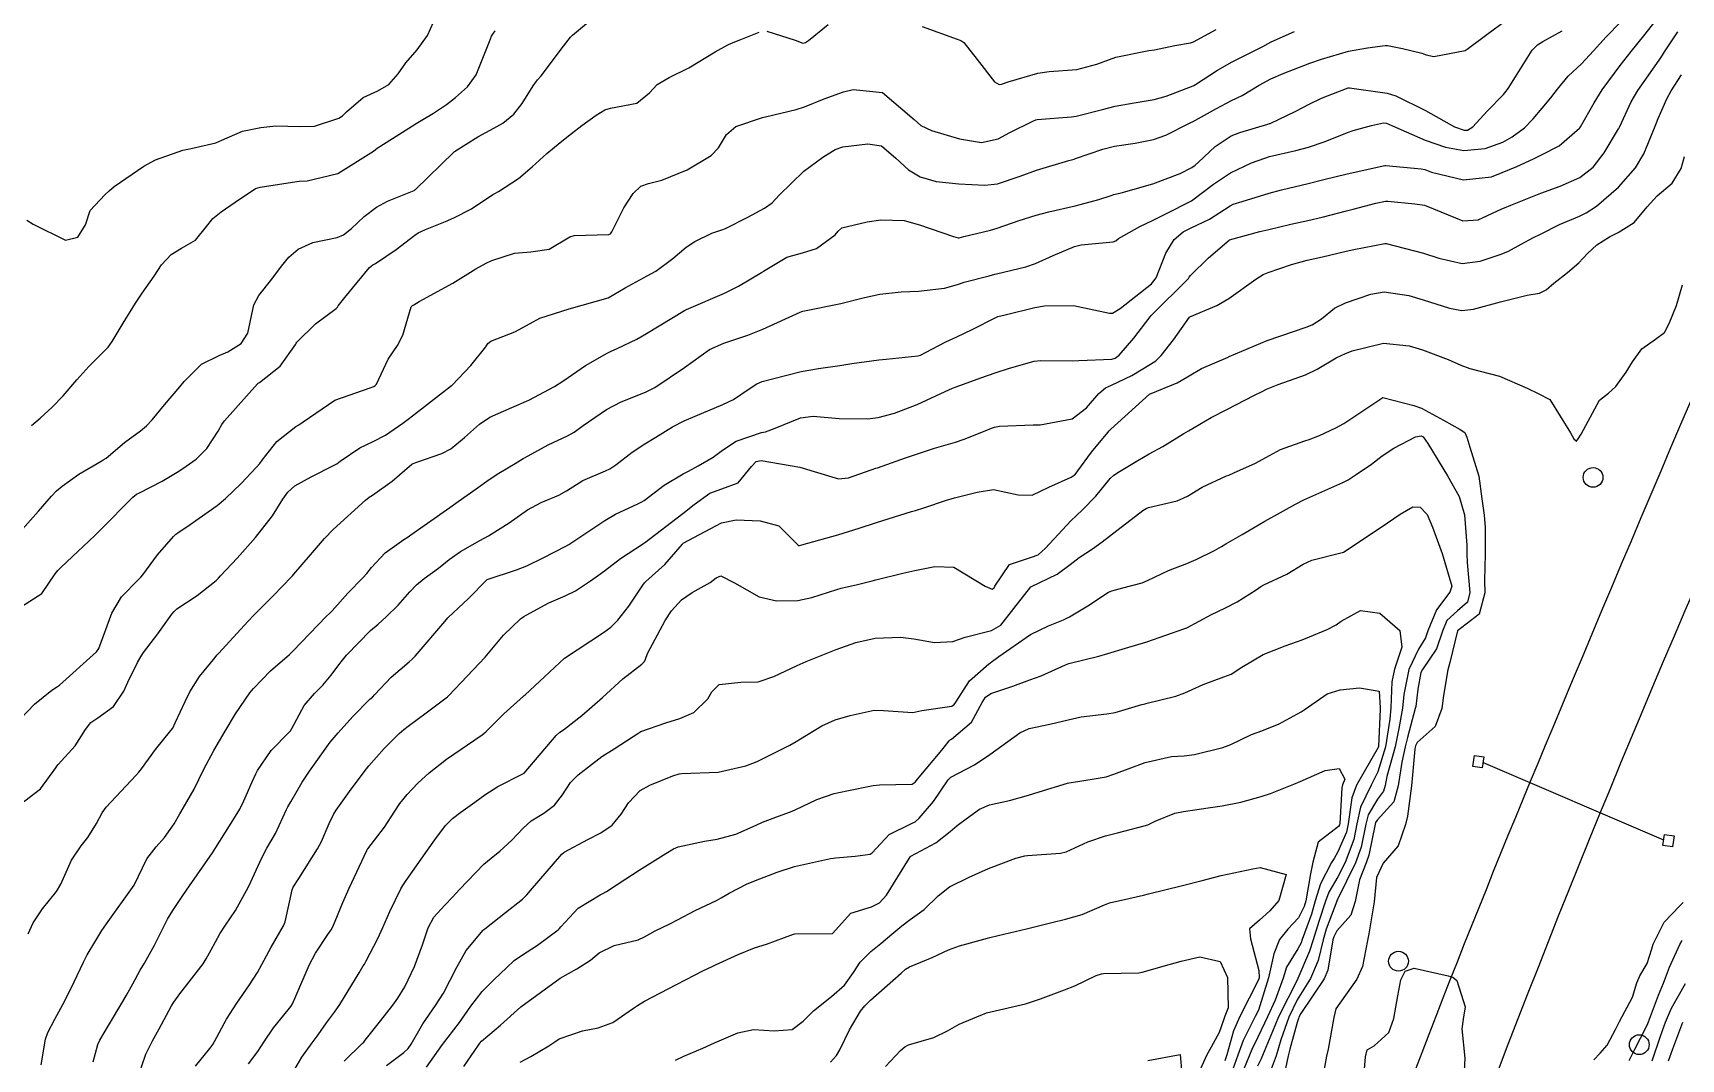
# Model space of a CAD drawing. Header units: metres. Extents: x 318500 to 325275, y 7408834 to 7428799.
# Drawn here: x 319921.4 to 320006.4, y 7411763 to 7411815.9 of the extents above; entities that cross this region are included whole.
import ezdxf

# ---------------------------------------------------------------- set-up
doc = ezdxf.new("R2010")
doc.units = ezdxf.units.M
doc.header["$MEASUREMENT"] = 0
for name, color, linetype in [('Curvas de Nivel 1m', 11, 'Continuous'), ('Curvas de Nivel 5m', 15, 'Continuous'), ('Linha Férrea', 20, 'Continuous'), ('Postes', 20, 'Continuous'), ('Pórticos', 45, 'Continuous')]:
    doc.layers.add(name, color=color, linetype=linetype)

msp = doc.modelspace()

# ---------------------------------------------------------------- linework, layer by layer
at = {"layer": 'Curvas de Nivel 1m', "flags": 128}
for points, elevation in [([(319921.103, 7411806.271), (319921.424, 7411806.057), (319923.088, 7411805.237), (319923.725, 7411805.396), (319924.123, 7411806.025), (319924.375, 7411806.758), (319925.123, 7411807.575), (319925.347, 7411807.786), (319925.596, 7411808.003), (319927.141, 7411809.042), (319927.741, 7411809.378), (319929.149, 7411809.868), (319929.573, 7411809.954), (319930.841, 7411810.248), (319931.157, 7411810.388), (319932.217, 7411810.861), (319933.167, 7411811.041), (319933.934, 7411811.127), (319935.168, 7411811.094), (319935.926, 7411811.111), (319937.175, 7411811.519), (319937.373, 7411811.651), (319937.572, 7411811.844), (319938.433, 7411812.589), (319939.197, 7411812.938), (319939.763, 7411813.252), (319940.247, 7411813.81), (319940.642, 7411814.379), (319941.222, 7411815.044), (319941.746, 7411815.792), (319942.214, 7411816.817)], 728), ([(319924.523, 7411762.879), (319924.765, 7411763.778), (319924.862, 7411764.005), (319925.31, 7411764.761), (319926.043, 7411765.988), (319926.237, 7411766.313), (319926.574, 7411766.909), (319926.95, 7411767.611), (319927.165, 7411767.974), (319927.683, 7411768.89), (319928.219, 7411769.964), (319928.358, 7411770.227), (319928.631, 7411770.688), (319929.137, 7411771.458), (319929.488, 7411771.947), (319930.667, 7411773.654), (319930.846, 7411773.927), (319931.555, 7411775.049), (319932.073, 7411775.909), (319932.282, 7411776.331), (319932.721, 7411777.306), (319932.905, 7411777.721), (319932.998, 7411777.897), (319933.693, 7411778.937), (319934.626, 7411779.881), (319934.685, 7411779.947), (319934.753, 7411780.061), (319935.399, 7411781.242), (319935.921, 7411781.863), (319936.353, 7411782.29), (319936.794, 7411782.808), (319937.241, 7411783.406), (319937.585, 7411783.838), (319938.823, 7411785.108), (319939.204, 7411785.439), (319939.631, 7411785.812), (319940.233, 7411786.412), (319940.85, 7411787.103), (319941.187, 7411787.463), (319941.576, 7411787.789), (319942.313, 7411788.333), (319942.875, 7411788.775), (319943.453, 7411789.19), (319944.444, 7411789.747), (319944.892, 7411789.989), (319945.961, 7411790.667), (319946.906, 7411791.332), (319947.616, 7411791.709), (319948.524, 7411792.088), (319948.919, 7411792.317), (319949.764, 7411792.841), (319950.935, 7411793.347), (319951.148, 7411793.447), (319951.452, 7411793.655), (319952.294, 7411794.302), (319952.956, 7411794.733), (319953.514, 7411795.079), (319954.386, 7411795.619), (319954.973, 7411795.919), (319955.543, 7411796.169), (319956.982, 7411796.759), (319957.532, 7411797.027), (319958.336, 7411797.567), (319958.722, 7411797.835), (319958.996, 7411797.943), (319959.535, 7411798.089), (319961.004, 7411798.464), (319961.909, 7411798.614), (319963.009, 7411798.782), (319963.625, 7411798.88), (319965.014, 7411799.058), (319965.391, 7411799.098), (319967.017, 7411799.271), (319967.154, 7411799.312), (319967.415, 7411799.444), (319968.459, 7411799.998), (319969.033, 7411800.26), (319969.828, 7411800.622), (319971.048, 7411801.246), (319971.154, 7411801.293), (319971.528, 7411801.393), (319973.054, 7411801.76), (319973.549, 7411801.856), (319975.055, 7411801.866), (319976.904, 7411801.469), (319977.051, 7411801.465), (319977.456, 7411801.716), (319979.067, 7411802.984), (319979.304, 7411803.286), (319979.805, 7411804.564), (319980.236, 7411805.273), (319980.707, 7411805.664), (319981.109, 7411805.871), (319982.048, 7411806.319), (319983.127, 7411807.008), (319983.28, 7411807.085), (319983.739, 7411807.231), (319985.135, 7411807.664), (319985.771, 7411807.835), (319987.14, 7411808.16), (319987.949, 7411808.365), (319989.145, 7411808.662), (319991.099, 7411809.081), (319991.15, 7411809.085), (319992.962, 7411808.917), (319993.148, 7411808.874), (319993.505, 7411808.738), (319995.143, 7411808.346), (319996.593, 7411808.507), (319997.147, 7411808.716), (319997.902, 7411809.039), (319998.748, 7411809.434), (319999.159, 7411809.626), (320000.072, 7411810.105), (320001.122, 7411811.001), (320001.149, 7411811.032), (320001.181, 7411811.079), (320001.876, 7411812.314), (320002.289, 7411812.984), (320003.223, 7411814.243), (320003.786, 7411814.962), (320004.434, 7411815.761), (320005.258, 7411816.813)], 736), ([(319920.701, 7411776.115), (319921.812, 7411776.946), (319922.594, 7411778.041), (319922.642, 7411778.12), (319922.723, 7411778.207), (319923.598, 7411779.166), (319924.124, 7411780.019), (319924.402, 7411780.369), (319924.759, 7411780.609), (319925.57, 7411781.196), (319926.096, 7411781.99), (319926.316, 7411782.458), (319926.802, 7411783.458), (319926.989, 7411783.796), (319927.124, 7411783.977), (319927.854, 7411784.935), (319928.582, 7411785.962), (319928.693, 7411786.101), (319928.834, 7411786.226), (319929.876, 7411786.913), (319930.856, 7411787.69), (319930.978, 7411787.809), (319931.083, 7411787.927), (319931.937, 7411788.851), (319932.89, 7411789.9), (319933.767, 7411791.026), (319934.294, 7411791.886), (319934.551, 7411792.248), (319934.92, 7411792.565), (319935.755, 7411793.04), (319936.937, 7411793.634), (319937.073, 7411793.713), (319937.25, 7411793.845), (319938.257, 7411794.524), (319938.955, 7411794.852), (319939.587, 7411795.187), (319940.488, 7411795.805), (319940.761, 7411796.013), (319940.974, 7411796.176), (319942.84, 7411797.624), (319942.99, 7411797.735), (319943.029, 7411797.769), (319943.994, 7411798.766), (319944.751, 7411799.744), (319944.865, 7411799.9), (319945.024, 7411800.037), (319946.248, 7411800.512), (319947.038, 7411800.944), (319947.541, 7411801.214), (319949.05, 7411801.69), (319951.056, 7411802.26), (319951.938, 7411802.774), (319953.068, 7411803.397), (319953.516, 7411803.633), (319954.405, 7411804.295), (319955.089, 7411804.88), (319955.523, 7411805.174), (319956.407, 7411805.59), (319956.918, 7411805.768), (319957.104, 7411805.834), (319958.267, 7411806.414), (319959.12, 7411806.892), (319959.514, 7411807.164), (319959.874, 7411807.549), (319961.143, 7411808.79), (319962.125, 7411809.515), (319962.755, 7411809.907), (319963.158, 7411810.046), (319964.453, 7411810.194), (319965.159, 7411810.091), (319965.895, 7411809.469), (319966.539, 7411808.854), (319967.141, 7411808.505), (319967.966, 7411808.265), (319969.137, 7411808.134), (319970.476, 7411808.067), (319971.137, 7411808.141), (319972.298, 7411808.539), (319973.145, 7411808.851), (319974.814, 7411809.345), (319975.075, 7411809.417), (319975.151, 7411809.438), (319976.551, 7411809.934), (319977.161, 7411810.08), (319978.233, 7411810.235), (319979.167, 7411810.418), (319979.806, 7411810.644), (319981.024, 7411811.262), (319981.129, 7411811.312), (319981.181, 7411811.336), (319982.411, 7411812.029), (319983.198, 7411812.428), (319983.739, 7411812.695), (319984.614, 7411813.219), (319985.213, 7411813.554), (319985.845, 7411813.829), (319987.222, 7411814.36), (319987.829, 7411814.568), (319989.228, 7411814.973), (319990.206, 7411815.145), (319991.102, 7411815.262), (319991.232, 7411815.267), (319992.002, 7411815.118), (319992.993, 7411814.869), (319993.227, 7411814.789), (319993.625, 7411814.697), (319995.229, 7411815.005), (319995.344, 7411815.078), (319996.423, 7411815.882), (319997.252, 7411816.509)], 733), ([(319920.757, 7411780.536), (319921.499, 7411781.322), (319922.388, 7411782.044), (319922.63, 7411782.193), (319922.783, 7411782.298), (319924.69, 7411784.012), (319924.812, 7411784.185), (319925.485, 7411786), (319925.984, 7411786.852), (319926.856, 7411787.738), (319926.98, 7411787.857), (319927.074, 7411787.978), (319927.836, 7411789.01), (319928.661, 7411789.962), (319928.777, 7411790.075), (319928.892, 7411790.157), (319929.524, 7411790.578), (319930.906, 7411791.555), (319931.349, 7411791.923), (319932.144, 7411792.689), (319932.935, 7411793.536), (319933.105, 7411793.731), (319933.233, 7411793.897), (319933.984, 7411794.861), (319934.966, 7411795.627), (319935.125, 7411795.721), (319935.337, 7411795.874), (319936.981, 7411796.99), (319938.791, 7411797.626), (319938.989, 7411797.7), (319939.063, 7411797.746), (319939.127, 7411797.819), (319939.729, 7411799.093), (319940.205, 7411799.808), (319940.49, 7411800.344), (319940.917, 7411801.801), (319940.984, 7411801.867), (319941.051, 7411801.906), (319941.33, 7411802.073), (319943.063, 7411803.026), (319944.249, 7411803.752), (319944.777, 7411804.041), (319945.077, 7411804.184), (319946.241, 7411804.57), (319947.084, 7411804.632), (319948.015, 7411804.777), (319949.096, 7411805.399), (319949.306, 7411805.478), (319951.098, 7411805.524), (319951.192, 7411805.566), (319951.259, 7411805.658), (319951.869, 7411806.902), (319952.358, 7411807.648), (319952.752, 7411808.026), (319953.135, 7411808.159), (319953.838, 7411808.33), (319955.142, 7411808.853), (319956.369, 7411809.592), (319956.747, 7411809.995), (319957.167, 7411810.683), (319957.65, 7411811.099), (319959.014, 7411811.562), (319959.153, 7411811.588), (319959.18, 7411811.593), (319960.755, 7411811.968), (319961.189, 7411812.111), (319962.188, 7411812.522), (319963.201, 7411812.874), (319963.689, 7411813.009), (319965.201, 7411812.849), (319966.843, 7411811.455), (319967.176, 7411811.153), (319967.725, 7411810.888), (319969.166, 7411810.465), (319970.297, 7411810.275), (319971.166, 7411810.455), (319971.77, 7411810.792), (319972.943, 7411811.374), (319973.11, 7411811.442), (319973.181, 7411811.459), (319974.938, 7411811.589), (319975.184, 7411811.623), (319976.546, 7411811.97), (319977.192, 7411812.139), (319978.179, 7411812.322), (319979.198, 7411812.481), (319979.821, 7411812.661), (319981.209, 7411813.188), (319981.255, 7411813.213), (319981.335, 7411813.259), (319982.466, 7411813.999), (319983.222, 7411814.421), (319984.813, 7411815.216), (319985.078, 7411815.366), (319985.234, 7411815.452), (319986.44, 7411815.995)], 732), ([(319920.834, 7411786.344), (319921.872, 7411787.022), (319922.571, 7411788.043), (319922.695, 7411788.208), (319922.865, 7411788.375), (319923.726, 7411789.179), (319924.604, 7411790.014), (319924.893, 7411790.301), (319926.561, 7411791.985), (319926.759, 7411792.136), (319926.914, 7411792.218), (319928.079, 7411792.812), (319928.931, 7411793.331), (319929.307, 7411793.582), (319929.831, 7411793.947), (319930.388, 7411794.499), (319930.962, 7411795.382), (319931.154, 7411795.741), (319931.287, 7411795.925), (319932.989, 7411797.821), (319933.03, 7411797.86), (319933.086, 7411797.899), (319934.155, 7411798.736), (319934.967, 7411799.881), (319934.981, 7411799.92), (319935.022, 7411799.982), (319935.983, 7411800.919), (319937.048, 7411801.721), (319937.11, 7411801.788), (319937.152, 7411801.848), (319937.498, 7411802.287), (319938.769, 7411803.825), (319938.937, 7411803.957), (319939.073, 7411804.036), (319940.14, 7411804.753), (319941.095, 7411805.497), (319941.274, 7411805.621), (319941.646, 7411805.792), (319942.677, 7411806.205), (319943.109, 7411806.388), (319944.018, 7411806.855), (319945.128, 7411807.587), (319945.222, 7411807.646), (319945.407, 7411807.737), (319946.445, 7411808.419), (319947.143, 7411809.021), (319947.895, 7411809.709), (319948.587, 7411810.27), (319949.166, 7411810.741), (319949.707, 7411811.147), (319950.454, 7411811.671), (319950.9, 7411811.948), (319951.186, 7411812.031), (319952.538, 7411812.298), (319953.198, 7411812.833), (319953.584, 7411813.255), (319954.215, 7411813.625), (319955.215, 7411814.119), (319956.581, 7411814.947), (319957.227, 7411815.3), (319957.423, 7411815.383), (319957.908, 7411815.573), (319958.838, 7411815.962)], 731), ([(319921.18, 7411769.485), (319921.426, 7411770.052), (319921.91, 7411770.765), (319922.636, 7411771.656), (319922.862, 7411772.037), (319923.407, 7411773.281), (319923.909, 7411774.021), (319924.248, 7411774.445), (319924.687, 7411775.171), (319924.988, 7411775.713), (319925.195, 7411776.003), (319926.717, 7411777.633), (319926.883, 7411777.814), (319927.006, 7411777.977), (319927.735, 7411778.975), (319928.532, 7411779.962), (319928.625, 7411780.088), (319928.756, 7411780.352), (319929.264, 7411781.461), (319929.506, 7411781.949), (319929.995, 7411782.739), (319930.807, 7411783.724), (319930.902, 7411783.836), (319930.981, 7411783.927), (319932.51, 7411785.588), (319932.795, 7411785.901), (319932.812, 7411785.918), (319932.831, 7411785.938), (319933.81, 7411786.925), (319934.749, 7411787.881), (319934.802, 7411787.939), (319934.862, 7411788.017), (319935.725, 7411789.02), (319936.444, 7411789.857), (319936.895, 7411790.322), (319938.551, 7411791.825), (319938.755, 7411791.98), (319938.914, 7411792.083), (319939.93, 7411792.805), (319940.938, 7411793.681), (319941.009, 7411793.729), (319941.202, 7411793.796), (319942.492, 7411794.232), (319942.951, 7411794.485), (319943.659, 7411795.06), (319944.439, 7411795.748), (319944.974, 7411796.107), (319946.1, 7411796.608), (319946.983, 7411796.995), (319948.298, 7411797.7), (319948.721, 7411797.967), (319948.997, 7411798.161), (319949.901, 7411798.782), (319951.016, 7411799.418), (319951.179, 7411799.497), (319951.535, 7411799.655), (319952.54, 7411800.132), (319953.032, 7411800.417), (319954.996, 7411801.611), (319955.05, 7411801.637), (319955.1, 7411801.659), (319957.059, 7411802.495), (319957.774, 7411802.862), (319958.97, 7411803.561), (319959.03, 7411803.601), (319959.071, 7411803.63), (319960.264, 7411804.361), (319961.086, 7411804.588), (319961.809, 7411804.799), (319962.755, 7411805.505), (319962.91, 7411805.696), (319963.106, 7411805.878), (319964.417, 7411806.18), (319965.112, 7411806.282), (319966.32, 7411806.253), (319967.109, 7411806.026), (319968.855, 7411805.424), (319969.099, 7411805.361), (319969.156, 7411805.363), (319969.395, 7411805.417), (319970.762, 7411805.747), (319971.107, 7411805.846), (319972.249, 7411806.247), (319973.117, 7411806.524), (319973.781, 7411806.699), (319975.125, 7411807.011), (319975.395, 7411807.068), (319976.35, 7411807.328), (319976.932, 7411807.522), (319977.133, 7411807.587), (319977.502, 7411807.683), (319979.139, 7411808.141), (319980.539, 7411808.664), (319981.147, 7411808.982), (319981.312, 7411809.095), (319981.491, 7411809.257), (319982.345, 7411810.066), (319983.171, 7411810.608), (319983.62, 7411810.787), (319985.058, 7411811.212), (319985.149, 7411811.241), (319985.181, 7411811.256), (319986.503, 7411811.878), (319987.196, 7411812.248), (319987.82, 7411812.554), (319989.209, 7411813.091), (319989.274, 7411813.094), (319991.205, 7411812.809), (319991.659, 7411812.668), (319993.192, 7411811.914), (319994.677, 7411811.085), (319995.177, 7411810.901), (319995.348, 7411810.907), (319995.625, 7411811.073), (319996.37, 7411811.884), (319997.206, 7411812.751), (319997.348, 7411812.908), (319997.451, 7411813.046), (319997.831, 7411813.655), (319998.688, 7411815.028), (319998.957, 7411815.301), (319999.237, 7411815.472), (320000.236, 7411816.019)], 734), ([(319921.343, 7411795.678), (319921.795, 7411796.052), (319922.401, 7411796.62), (319922.982, 7411797.216), (319923.672, 7411798.03), (319924.291, 7411798.73), (319925.011, 7411799.421), (319925.302, 7411799.719), (319925.5, 7411800.003), (319926.069, 7411800.96), (319926.708, 7411801.985), (319927.055, 7411802.507), (319927.658, 7411803.38), (319928.048, 7411803.97), (319928.549, 7411804.494), (319929.083, 7411804.818), (319929.803, 7411805.236), (319930.356, 7411805.941), (319930.691, 7411806.351), (319931.111, 7411806.689), (319931.838, 7411807.2), (319932.894, 7411807.904), (319933.131, 7411807.975), (319934.797, 7411808.219), (319935.134, 7411808.269), (319935.553, 7411808.292), (319937.138, 7411808.665), (319938.97, 7411809.823), (319939.068, 7411809.904), (319939.152, 7411809.969), (319940.282, 7411810.69), (319941.172, 7411811.255), (319941.511, 7411811.459), (319942.061, 7411811.787), (319942.73, 7411812.234), (319943.192, 7411812.588), (319943.815, 7411813.147), (319944.264, 7411813.754), (319944.955, 7411815.472), (319945.055, 7411815.743), (319945.113, 7411815.86), (319945.234, 7411816.031)], 729), ([(319926.792, 7411761.977), (319927.228, 7411763.275), (319927.573, 7411763.97), (319927.93, 7411764.582), (319928.558, 7411765.77), (319928.672, 7411765.958), (319928.992, 7411766.379), (319930.194, 7411767.936), (319930.347, 7411768.181), (319930.601, 7411768.653), (319931.055, 7411769.481), (319931.342, 7411769.919), (319931.856, 7411770.687), (319932.536, 7411771.902), (319932.653, 7411772.151), (319933.191, 7411773.369), (319933.474, 7411773.892), (319933.912, 7411774.658), (319934.489, 7411775.882), (319934.559, 7411776.025), (319934.706, 7411776.279), (319935.302, 7411777.291), (319935.666, 7411777.866), (319936.745, 7411779.356), (319937.149, 7411779.844), (319937.913, 7411780.683), (319938.776, 7411781.566), (319938.911, 7411781.685), (319939.041, 7411781.817), (319939.885, 7411782.717), (319940.805, 7411783.493), (319940.97, 7411783.635), (319941.12, 7411783.795), (319942.64, 7411785.585), (319942.797, 7411785.771), (319942.814, 7411785.786), (319942.831, 7411785.804), (319943.853, 7411786.746), (319944.835, 7411787.74), (319946.348, 7411788.245), (319946.871, 7411788.456), (319947.722, 7411788.863), (319948.887, 7411789.465), (319949.029, 7411789.546), (319949.243, 7411789.685), (319950.901, 7411790.786), (319951.448, 7411791.111), (319952.591, 7411791.643), (319952.806, 7411791.746), (319952.913, 7411791.82), (319953.943, 7411792.606), (319954.934, 7411793.191), (319955.209, 7411793.333), (319955.707, 7411793.598), (319956.482, 7411794.052), (319956.952, 7411794.404), (319957.659, 7411794.873), (319958.966, 7411795.313), (319959.167, 7411795.357), (319959.672, 7411795.549), (319960.976, 7411796.083), (319961.622, 7411796.166), (319962.975, 7411796.049), (319964.431, 7411796.03), (319964.976, 7411796.091), (319965.827, 7411796.316), (319966.983, 7411796.767), (319968.432, 7411797.428), (319968.809, 7411797.606), (319968.994, 7411797.682), (319970.268, 7411798.14), (319971.005, 7411798.397), (319971.753, 7411798.644), (319973.014, 7411798.999), (319973.352, 7411799.028), (319975.015, 7411799.007), (319975.316, 7411799.036), (319977.017, 7411799.094), (319977.191, 7411799.144), (319977.401, 7411799.314), (319978.149, 7411800.188), (319979.001, 7411801.291), (319979.051, 7411801.344), (319980.967, 7411803.262), (319981.011, 7411803.32), (319981.072, 7411803.411), (319982.01, 7411804.327), (319983.071, 7411805.24), (319983.089, 7411805.252), (319984.651, 7411805.673), (319985.109, 7411805.789), (319986.252, 7411806.053), (319987.116, 7411806.243), (319987.869, 7411806.422), (319989.124, 7411806.744), (319989.452, 7411806.829), (319990.637, 7411807.137), (319991.131, 7411807.244), (319991.251, 7411807.248), (319992.634, 7411807.107), (319993.129, 7411807.042), (319993.221, 7411807.007), (319995.117, 7411806.238), (319995.908, 7411806.278), (319997.127, 7411806.843), (319997.268, 7411806.907), (319997.587, 7411807.043), (319999.136, 7411807.661), (320000.127, 7411808.023), (320001.145, 7411808.459), (320001.832, 7411808.99), (320002.404, 7411809.739), (320003.137, 7411810.971), (320003.154, 7411810.997), (320003.181, 7411811.057), (320003.795, 7411812.367), (320004.128, 7411812.956), (320005.226, 7411814.512), (320005.403, 7411814.763), (320005.513, 7411814.937), (320006.199, 7411815.978)], 737), ([(319959.237, 7411816.011), (319960.701, 7411815.538), (319961.094, 7411815.397), (319961.229, 7411815.424), (319961.397, 7411815.527), (319962.408, 7411816.347)], 731), ([(319967.242, 7411816.241), (319969.054, 7411815.601), (319969.232, 7411815.528), (319969.39, 7411815.418), (319970.087, 7411814.546), (319970.978, 7411813.402), (319971.208, 7411813.264), (319971.335, 7411813.271), (319971.68, 7411813.393), (319973.215, 7411813.835), (319973.788, 7411813.934), (319975.217, 7411814.028), (319976.243, 7411814.307), (319977.224, 7411814.672), (319978.936, 7411815.004), (319979.228, 7411815.053), (319980.276, 7411815.274), (319981.08, 7411815.414), (319981.233, 7411815.461), (319982.405, 7411816.086)], 731), ([(319929.8, 7411762.662), (319930.534, 7411763.559), (319930.69, 7411763.775), (319930.78, 7411763.926), (319931.397, 7411765.077), (319931.92, 7411765.91), (319932.58, 7411766.855), (319932.991, 7411767.491), (319933.215, 7411767.894), (319933.694, 7411768.799), (319934.327, 7411769.883), (319934.415, 7411770.09), (319934.639, 7411771.115), (319934.783, 7411771.743), (319934.836, 7411771.877), (319935.118, 7411772.336), (319936.088, 7411773.859), (319936.292, 7411774.24), (319936.69, 7411775.165), (319936.912, 7411775.632), (319937.04, 7411775.845), (319937.738, 7411776.811), (319938.484, 7411777.824), (319938.733, 7411778.134), (319939.526, 7411779.029), (319940.297, 7411779.805), (319940.54, 7411780.015), (319940.756, 7411780.189), (319941.683, 7411780.869), (319942.779, 7411781.702), (319942.815, 7411781.733), (319942.856, 7411781.769), (319943.795, 7411782.755), (319944.726, 7411783.741), (319944.811, 7411783.842), (319945.672, 7411784.881), (319946.539, 7411785.723), (319946.71, 7411785.843), (319946.833, 7411785.913), (319948.004, 7411786.541), (319948.848, 7411786.906), (319949.383, 7411787.151), (319950.154, 7411787.671), (319950.568, 7411787.961), (319950.868, 7411788.183), (319951.696, 7411788.833), (319952.889, 7411789.603), (319952.911, 7411789.618), (319952.932, 7411789.639), (319954.905, 7411791.146), (319955.49, 7411791.601), (319956.31, 7411792.198), (319956.923, 7411792.425), (319957.771, 7411792.728), (319958.458, 7411793.565), (319958.687, 7411793.819), (319958.945, 7411793.875), (319960.94, 7411793.53), (319962.931, 7411792.925), (319963.447, 7411792.98), (319964.861, 7411793.481), (319964.92, 7411793.5), (319964.94, 7411793.505), (319966.395, 7411794.012), (319966.951, 7411794.21), (319967.886, 7411794.506), (319968.961, 7411794.824), (319969.405, 7411794.974), (319970.489, 7411795.405), (319970.826, 7411795.547), (319970.972, 7411795.6), (319971.229, 7411795.653), (319972.974, 7411795.724), (319973.327, 7411795.718), (319974.977, 7411796.02), (319975.721, 7411796.594), (319976.35, 7411797.326), (319976.694, 7411797.624), (319976.997, 7411797.755), (319978.053, 7411798.255), (319979.013, 7411798.848), (319979.282, 7411799.02), (319979.567, 7411799.282), (319980.208, 7411800.097), (319981.017, 7411801.261), (319981.05, 7411801.288), (319982.442, 7411801.86), (319983.06, 7411802.226), (319984.439, 7411803.219), (319984.829, 7411803.459), (319985.075, 7411803.574), (319986.288, 7411803.986), (319987.085, 7411804.2), (319987.883, 7411804.377), (319989.093, 7411804.666), (319989.493, 7411804.755), (319991.099, 7411805.071), (319991.162, 7411805.066), (319993.092, 7411804.564), (319993.871, 7411804.309), (319995.084, 7411804.03), (319996.001, 7411804.152), (319997.092, 7411804.516), (319997.464, 7411804.675), (319998.127, 7411805.035), (319998.763, 7411805.367), (319999.108, 7411805.539), (320000.092, 7411806.034), (320001.122, 7411806.478), (320001.471, 7411806.649), (320002.002, 7411806.987), (320003.14, 7411807.965), (320004.012, 7411808.957), (320004.435, 7411809.677), (320004.954, 7411810.943), (320005.021, 7411811.104), (320005.188, 7411811.502), (320005.627, 7411812.513), (320005.858, 7411812.934), (320006.385, 7411813.762)], 738), ([(319932.523, 7411762.769), (319933.009, 7411763.419), (319933.316, 7411763.892), (319933.809, 7411764.63), (319934.565, 7411765.557), (319934.709, 7411765.736), (319934.794, 7411765.877), (319934.969, 7411766.269), (319935.661, 7411767.864), (319935.984, 7411768.475), (319936.614, 7411769.443), (319936.781, 7411769.684), (319936.869, 7411769.846), (319937.384, 7411771.093), (319937.714, 7411771.834), (319938.626, 7411773.777), (319938.643, 7411773.82), (319938.655, 7411773.836), (319938.671, 7411773.862), (319939.531, 7411774.968), (319940.069, 7411775.806), (319940.319, 7411776.191), (319940.713, 7411776.663), (319941.263, 7411777.251), (319941.836, 7411777.783), (319942.737, 7411778.486), (319944.566, 7411779.743), (319944.673, 7411779.82), (319944.752, 7411779.892), (319945.687, 7411780.81), (319946.698, 7411781.721), (319946.739, 7411781.762), (319946.781, 7411781.804), (319947.778, 7411782.723), (319948.81, 7411783.69), (319950.824, 7411785.016), (319951.196, 7411785.286), (319951.558, 7411785.653), (319952.122, 7411786.366), (319952.857, 7411787.443), (319952.934, 7411787.564), (319953.003, 7411787.638), (319953.98, 7411788.517), (319954.889, 7411789.573), (319954.906, 7411789.593), (319954.929, 7411789.609), (319956.901, 7411790.66), (319957.663, 7411790.812), (319958.902, 7411790.769), (319959.865, 7411790.511), (319960.841, 7411789.531), (319960.889, 7411789.49), (319960.93, 7411789.489), (319961.047, 7411789.528), (319962.896, 7411790.051), (319964.006, 7411790.382), (319964.902, 7411790.689), (319966.701, 7411791.246), (319966.909, 7411791.305), (319967.34, 7411791.444), (319968.508, 7411791.834), (319968.918, 7411791.951), (319970.08, 7411792.251), (319970.925, 7411792.383), (319972.19, 7411792.112), (319972.921, 7411792.098), (319973.776, 7411792.508), (319974.935, 7411793.012), (319975.128, 7411793.147), (319975.276, 7411793.337), (319975.973, 7411794.312), (319976.819, 7411795.322), (319976.889, 7411795.402), (319976.972, 7411795.484), (319978.966, 7411797.29), (319980.393, 7411797.875), (319981.005, 7411798.245), (319981.651, 7411798.613), (319983.02, 7411799.212), (319983.038, 7411799.222), (319983.076, 7411799.239), (319985.033, 7411800.068), (319986.386, 7411800.535), (319987.044, 7411800.753), (319987.345, 7411800.877), (319987.821, 7411801.172), (319988.498, 7411801.723), (319989.058, 7411802), (319990.373, 7411802.45), (319991.064, 7411802.564), (319992.326, 7411802.374), (319993.061, 7411802.155), (319994.421, 7411801.722), (319995.055, 7411801.614), (319995.668, 7411801.682), (319997.06, 7411802.061), (319998.432, 7411802.398), (319999.065, 7411802.506), (319999.407, 7411802.677), (319999.799, 7411803.013), (320000.514, 7411803.57), (320001.086, 7411804.063), (320001.545, 7411804.541), (320002.022, 7411804.986), (320002.672, 7411805.411), (320003.11, 7411805.622), (320003.938, 7411806.138), (320004.609, 7411806.948), (320005.136, 7411807.525), (320005.898, 7411808.177), (320006.358, 7411808.928), (320006.532, 7411809.553)], 739), ([(319937.456, 7411762.907), (319938.387, 7411763.822), (319938.465, 7411763.897), (319938.543, 7411764.003), (319939.351, 7411765.019), (319939.958, 7411765.806), (319940.216, 7411766.162), (319940.579, 7411766.741), (319941.087, 7411767.793), (319941.487, 7411768.907), (319941.78, 7411769.783), (319942.073, 7411770.333), (319942.638, 7411770.953), (319943.048, 7411771.36), (319943.401, 7411771.759), (319944.663, 7411773.064), (319945.032, 7411773.371), (319945.486, 7411773.732), (319946.096, 7411774.309), (319946.688, 7411774.927), (319947.101, 7411775.306), (319947.747, 7411775.704), (319948.296, 7411776.107), (319948.714, 7411776.651), (319949.129, 7411777.279), (319949.51, 7411777.678), (319950.74, 7411778.611), (319951.375, 7411779.022), (319952.349, 7411779.644), (319952.588, 7411779.807), (319952.754, 7411779.902), (319954.034, 7411780.348), (319954.764, 7411780.571), (319955.482, 7411780.886), (319956.209, 7411781.589), (319956.414, 7411781.958), (319956.791, 7411782.325), (319957.907, 7411782.455), (319958.794, 7411782.464), (319959.611, 7411782.735), (319960.807, 7411783.314), (319960.957, 7411783.379), (319961.277, 7411783.523), (319962.816, 7411784.134), (319963.82, 7411784.49), (319964.822, 7411784.723), (319966.133, 7411784.77), (319966.822, 7411784.693), (319967.884, 7411784.497), (319968.821, 7411784.548), (319969.469, 7411784.768), (319970.827, 7411785.109), (319971.295, 7411785.393), (319971.975, 7411786.251), (319972.842, 7411787.37), (319974.204, 7411788.016), (319974.878, 7411788.521), (319975.336, 7411788.883), (319976.029, 7411789.329), (319976.528, 7411789.689), (319976.897, 7411789.979), (319978.627, 7411791.294), (319978.793, 7411791.41), (319978.913, 7411791.462), (319980.389, 7411791.797), (319980.922, 7411792.041), (319981.68, 7411792.502), (319982.938, 7411793.083), (319983.051, 7411793.126), (319983.31, 7411793.234), (319984.422, 7411793.744), (319984.952, 7411794.038), (319985.715, 7411794.442), (319986.966, 7411794.886), (319987.188, 7411794.956), (319987.725, 7411795.172), (319988.574, 7411795.564), (319988.976, 7411795.79), (319990.99, 7411797.13), (319992.595, 7411796.715), (319992.985, 7411796.573), (319994.117, 7411795.95), (319994.974, 7411795.471), (319995.208, 7411795.312), (319995.313, 7411795.075), (319995.469, 7411794.565), (319995.93, 7411793.065), (319996.092, 7411791.893), (319996.206, 7411791.061), (319996.272, 7411790.428), (319996.255, 7411789.06), (319996.234, 7411787.695), (319996.238, 7411787.059), (319995.949, 7411785.958), (319994.83, 7411785.093), (319994.439, 7411783.459), (319994.342, 7411783.085), (319994.109, 7411781.768), (319994.026, 7411781.088), (319993.693, 7411780.164), (319992.754, 7411779.335), (319992.68, 7411779.172), (319992.66, 7411779.101), (319992.641, 7411778.994), (319992.464, 7411777.104), (319992.261, 7411775.552), (319992.165, 7411775.108), (319991.779, 7411774.018), (319991.015, 7411773.125), (319990.662, 7411772.374), (319990.538, 7411771.132), (319990.276, 7411769.485), (319990.198, 7411769.136), (319989.948, 7411767.792), (319989.648, 7411767.144), (319988.575, 7411765.619), (319988.469, 7411765.161), (319988.176, 7411763.533), (319988.092, 7411763.164), (319987.85, 7411761.837)], 741), ([(319939.636, 7411762.697), (319940.533, 7411763.357), (319940.762, 7411763.571), (319940.91, 7411763.794), (319941.505, 7411764.837), (319942.166, 7411765.776), (319942.576, 7411766.412), (319943.258, 7411767.76), (319943.743, 7411768.613), (319944.619, 7411769.674), (319944.656, 7411769.704), (319944.702, 7411769.739), (319945.775, 7411770.586), (319946.643, 7411771.265), (319946.872, 7411771.491), (319947.065, 7411771.714), (319948.669, 7411773.592), (319948.791, 7411773.688), (319950.014, 7411774.336), (319950.685, 7411774.687), (319951.269, 7411775.077), (319951.742, 7411775.65), (319952.119, 7411776.236), (319952.718, 7411776.862), (319953.205, 7411777.15), (319954.395, 7411777.615), (319954.731, 7411777.719), (319954.861, 7411777.738), (319956.732, 7411777.807), (319958.163, 7411778.138), (319958.738, 7411778.365), (319960.423, 7411779.211), (319960.749, 7411779.391), (319960.975, 7411779.527), (319962.069, 7411780.202), (319962.765, 7411780.507), (319963.531, 7411780.73), (319964.773, 7411781.002), (319965.259, 7411780.987), (319966.772, 7411780.885), (319967.233, 7411780.983), (319968.777, 7411781.222), (319968.904, 7411781.293), (319968.978, 7411781.418), (319969.683, 7411782.525), (319970.688, 7411783.401), (319970.761, 7411783.449), (319970.811, 7411783.482), (319971.199, 7411783.78), (319972.825, 7411784.916), (319973.756, 7411785.356), (319974.524, 7411785.656), (319974.837, 7411785.811), (319975.787, 7411786.389), (319976.857, 7411787.087), (319977.014, 7411787.161), (319977.581, 7411787.309), (319978.58, 7411787.579), (319978.866, 7411787.695), (319979.945, 7411788.203), (319980.88, 7411788.565), (319981.363, 7411788.775), (319982.308, 7411789.246), (319982.682, 7411789.452), (319982.893, 7411789.575), (319983.733, 7411790.062), (319984.905, 7411790.747), (319985.72, 7411791.198), (319986.483, 7411791.62), (319986.92, 7411791.855), (319987.837, 7411792.26), (319988.934, 7411792.735), (319989.204, 7411792.888), (319989.616, 7411793.15), (319990.4, 7411793.686), (319990.955, 7411794.119), (319991.561, 7411794.521), (319992.67, 7411795.105), (319992.97, 7411795.147), (319993.071, 7411795.099), (319993.31, 7411794.751), (319994.319, 7411793.086), (319994.924, 7411792.018), (319995.192, 7411791.076), (319995.326, 7411789.506), (319995.327, 7411789.073), (319995.34, 7411788.617), (319995.469, 7411787.071), (319995.358, 7411786.567), (319994.846, 7411786.127), (319994.295, 7411785.629), (319994.071, 7411785.088), (319993.749, 7411784.163), (319993.032, 7411783.098), (319992.953, 7411782.953), (319992.795, 7411782.087), (319992.682, 7411781.201), (319992.658, 7411781.102), (319992.261, 7411779.603), (319992.142, 7411779.109), (319991.964, 7411778.333), (319991.784, 7411777.114), (319991.561, 7411776.274), (319990.703, 7411775.334), (319990.619, 7411775.214), (319990.598, 7411775.132), (319990.272, 7411773.54), (319990.137, 7411773.138), (319989.787, 7411772.268), (319989.559, 7411771.146), (319989.341, 7411770.448), (319988.627, 7411769.638), (319988.456, 7411769.328), (319988.414, 7411769.162), (319988.15, 7411767.611), (319987.972, 7411767.166), (319986.761, 7411765.367), (319986.661, 7411765.179), (319986.638, 7411765.11), (319986.566, 7411764.913), (319986.193, 7411763.537), (319986.115, 7411763.186), (319985.831, 7411761.88)], 742), ([(319941.707, 7411762.598), (319942.524, 7411763.77), (319943.405, 7411764.909), (319943.989, 7411765.749), (319944.578, 7411766.514), (319945.195, 7411767.123), (319945.823, 7411767.728), (319946.219, 7411768.1), (319946.6, 7411768.36), (319947.423, 7411768.893), (319948.481, 7411769.692), (319948.553, 7411769.759), (319948.622, 7411769.846), (319949.519, 7411770.795), (319950.648, 7411771.497), (319950.762, 7411771.545), (319950.98, 7411771.657), (319951.982, 7411772.321), (319952.661, 7411772.765), (319954.029, 7411773.62), (319954.434, 7411773.854), (319954.675, 7411773.956), (319956.021, 7411774.249), (319956.682, 7411774.365), (319957.636, 7411774.62), (319958.693, 7411775.084), (319959.018, 7411775.233), (319959.85, 7411775.543), (319960.469, 7411775.768), (319960.705, 7411775.878), (319961.823, 7411776.404), (319962.718, 7411776.71), (319963.367, 7411776.847), (319964.725, 7411777.123), (319965.042, 7411777.158), (319966.726, 7411777.199), (319966.881, 7411777.294), (319967.006, 7411777.446), (319968.259, 7411778.942), (319968.643, 7411779.422), (319968.697, 7411779.474), (319968.751, 7411779.507), (319969.787, 7411780.387), (319970.341, 7411781.404), (319970.504, 7411781.683), (319970.787, 7411781.871), (319971.928, 7411782.248), (319972.798, 7411782.566), (319973.38, 7411782.782), (319974.628, 7411783.343), (319974.811, 7411783.409), (319976.349, 7411783.79), (319976.816, 7411783.932), (319977.724, 7411784.211), (319978.822, 7411784.523), (319980.778, 7411785.209), (319980.83, 7411785.229), (319980.852, 7411785.238), (319980.887, 7411785.259), (319982.153, 7411785.934), (319982.845, 7411786.267), (319983.485, 7411786.596), (319984.463, 7411787.216), (319984.699, 7411787.376), (319984.864, 7411787.461), (319986.041, 7411788.024), (319986.88, 7411788.528), (319987.322, 7411788.737), (319988.89, 7411789.127), (319988.914, 7411789.136), (319988.963, 7411789.159), (319990.903, 7411790.439), (319991.875, 7411791.116), (319992.529, 7411791.493), (319992.916, 7411791.479), (319993.279, 7411791.096), (319993.551, 7411790.446), (319994.042, 7411789.088), (319994.547, 7411787.401), (319994.442, 7411787.084), (319993.751, 7411786.187), (319993.311, 7411785.095), (319993.182, 7411784.741), (319992.821, 7411784.16), (319992.323, 7411783.107), (319992.08, 7411781.821), (319991.999, 7411781.112), (319991.817, 7411780.062), (319991.621, 7411779.117), (319991.196, 7411777.585), (319991.104, 7411777.124), (319991.024, 7411776.827), (319990.719, 7411776.414), (319990.239, 7411775.605), (319990.118, 7411775.139), (319989.875, 7411773.949), (319989.582, 7411773.146), (319988.651, 7411771.244), (319988.62, 7411771.191), (319988.611, 7411771.16), (319988.076, 7411769.718), (319987.916, 7411769.167), (319987.661, 7411768.112), (319987.26, 7411767.173), (319986.579, 7411766.073), (319986.15, 7411765.186), (319985.739, 7411764.006), (319985.49, 7411763.196), (319985.233, 7411762.496)], 743), ([(319943.633, 7411762.644), (319944.382, 7411763.742), (319944.444, 7411763.839), (319944.543, 7411763.947), (319945.518, 7411764.768), (319946.57, 7411765.72), (319948.585, 7411767.2), (319949.447, 7411767.677), (319950.147, 7411768.117), (319950.603, 7411768.507), (319951.378, 7411768.882), (319952.613, 7411769.165), (319952.931, 7411769.319), (319953.492, 7411769.627), (319954.249, 7411769.992), (319954.629, 7411770.198), (319955.548, 7411770.685), (319956.644, 7411771.197), (319956.894, 7411771.329), (319957.302, 7411771.573), (319958.187, 7411772.032), (319958.657, 7411772.22), (319959.774, 7411772.656), (319960.664, 7411772.947), (319962.526, 7411773.359), (319962.669, 7411773.381), (319962.778, 7411773.39), (319963.789, 7411773.489), (319964.575, 7411773.577), (319964.673, 7411773.659), (319965.547, 7411774.607), (319966.696, 7411775.165), (319966.886, 7411775.259), (319967.091, 7411775.444), (319967.839, 7411776.307), (319968.594, 7411777.422), (319968.731, 7411777.552), (319969.948, 7411778.198), (319970.743, 7411778.723), (319971.655, 7411779.386), (319972.289, 7411779.845), (319972.761, 7411780.07), (319973.826, 7411780.293), (319974.768, 7411780.516), (319975.442, 7411780.661), (319976.772, 7411780.811), (319977.199, 7411780.888), (319978.574, 7411781.293), (319978.732, 7411781.339), (319978.781, 7411781.352), (319980.326, 7411781.728), (319980.79, 7411781.896), (319981.724, 7411782.323), (319982.802, 7411782.718), (319983.169, 7411782.87), (319983.717, 7411783.226), (319984.817, 7411783.877), (319985.955, 7411784.327), (319986.825, 7411784.632), (319987.214, 7411784.788), (319988.117, 7411785.167), (319988.583, 7411785.414), (319988.836, 7411785.593), (319989.843, 7411786.147), (319990.843, 7411786.002), (319991.859, 7411785.115), (319991.965, 7411784.257), (319991.584, 7411783.118), (319991.451, 7411782.47), (319991.401, 7411781.121), (319991.351, 7411780.542), (319991.13, 7411779.124), (319990.737, 7411777.826), (319990.381, 7411777.135), (319989.842, 7411776.014), (319989.655, 7411775.146), (319989.493, 7411774.343), (319989.05, 7411773.154), (319988.663, 7411772.42), (319988.201, 7411771.618), (319988.041, 7411771.166), (319987.696, 7411770.107), (319987.391, 7411769.172), (319987.204, 7411768.581), (319986.614, 7411767.18), (319986.59, 7411767.132), (319985.619, 7411765.194), (319985.306, 7411764.452), (319984.791, 7411763.206), (319984.712, 7411763.033), (319984.532, 7411762.663)], 744), ([(319954.53, 7411762.968), (319954.966, 7411763.171), (319955.944, 7411763.589), (319956.357, 7411763.769), (319956.544, 7411763.853), (319957.752, 7411764.368), (319958.555, 7411764.555), (319959.616, 7411764.482), (319960.555, 7411764.544), (319961.108, 7411764.975), (319961.645, 7411765.514), (319962.577, 7411766.248), (319963.239, 7411766.838), (319963.71, 7411767.489), (319964.057, 7411768.026), (319964.606, 7411768.567), (319965.112, 7411768.973), (319965.689, 7411769.464), (319966.193, 7411769.89), (319966.631, 7411770.213), (319967.349, 7411770.73), (319968.071, 7411771.429), (319968.655, 7411771.906), (319969.674, 7411772.396), (319970.664, 7411772.843), (319972.073, 7411773.379), (319972.543, 7411773.501), (319972.672, 7411773.52), (319974.385, 7411773.634), (319974.676, 7411773.71), (319975.793, 7411774.219), (319976.688, 7411774.53), (319977.314, 7411774.688), (319978.696, 7411775.04), (319978.881, 7411775.104), (319979.253, 7411775.282), (319980.269, 7411775.704), (319980.708, 7411775.789), (319981.991, 7411775.967), (319982.713, 7411776.078), (319983.674, 7411776.267), (319984.72, 7411776.56), (319985.208, 7411776.717), (319986.397, 7411777.185), (319986.731, 7411777.323), (319988.014, 7411777.891), (319988.738, 7411777.998), (319989.03, 7411777.452), (319988.916, 7411777.157), (319988.875, 7411777.01), (319988.768, 7411775.159), (319988.757, 7411775.101), (319988.698, 7411775.004), (319987.66, 7411774.196), (319987.376, 7411773.173), (319987.265, 7411772.573), (319987.013, 7411771.176), (319986.94, 7411770.883), (319986.637, 7411770.308), (319986.098, 7411769.718), (319985.668, 7411769.194), (319985.368, 7411768.439), (319985.104, 7411767.202), (319984.573, 7411765.55), (319984.403, 7411765.213), (319983.792, 7411763.98), (319983.521, 7411763.225), (319983.254, 7411762.504)], 746), ([(319962.53, 7411762.863), (319962.831, 7411763.202), (319963.002, 7411763.495), (319963.509, 7411764.537), (319964.062, 7411765.485), (319964.287, 7411765.769), (319964.576, 7411766.063), (319966.166, 7411767.456), (319966.395, 7411767.651), (319966.595, 7411767.778), (319967.771, 7411768.264), (319968.608, 7411768.645), (319969.166, 7411768.86), (319970.618, 7411769.261), (319970.727, 7411769.289), (319971.167, 7411769.392), (319972.336, 7411769.663), (319972.625, 7411769.733), (319973.923, 7411770.058), (319974.633, 7411770.229), (319975.493, 7411770.476), (319976.645, 7411770.977), (319976.895, 7411771.068), (319977.895, 7411771.301), (319978.652, 7411771.478), (319978.905, 7411771.539), (319980.657, 7411771.969), (319981.682, 7411772.227), (319982.662, 7411772.481), (319984.288, 7411772.837), (319984.667, 7411772.899), (319986.006, 7411772.532), (319985.625, 7411771.195), (319985.174, 7411770.67), (319984.635, 7411770.188), (319984.113, 7411769.733), (319984.173, 7411769.217), (319984.596, 7411767.596), (319984.614, 7411767.21), (319984.589, 7411767.105), (319983.611, 7411765.224), (319983.301, 7411764.486), (319982.953, 7411763.234), (319982.847, 7411762.924)], 747), ([(320001.872, 7411762.98), (320002.193, 7411763.327), (320002.551, 7411763.737), (320002.978, 7411764.549), (320003.186, 7411764.961), (320003.849, 7411766.218), (320004.082, 7411766.948), (320004.232, 7411767.309), (320004.605, 7411767.951), (320004.855, 7411768.699), (320004.923, 7411768.937), (320005.485, 7411770.084), (320006.289, 7411770.924), (320006.475, 7411771.099)], 741), ([(320003.682, 7411762.953), (320003.972, 7411763.526), (320004.566, 7411764.659), (320004.649, 7411764.859), (320004.677, 7411764.939), (320005.203, 7411766.315), (320005.448, 7411766.931), (320005.77, 7411767.761), (320006.29, 7411768.923), (320006.419, 7411769.126)], 742), ([(319965.355, 7411762.64), (319966.136, 7411763.456), (319966.348, 7411763.648), (319966.544, 7411763.748), (319967.851, 7411764.13), (319968.556, 7411764.484), (319969.154, 7411764.821), (319970.57, 7411765.4), (319972.575, 7411765.869), (319973.343, 7411766.124), (319974.582, 7411766.587), (319975.117, 7411766.802), (319976.214, 7411767.324), (319976.489, 7411767.424), (319976.592, 7411767.439), (319978.409, 7411767.476), (319978.593, 7411767.504), (319979.97, 7411767.899), (319980.602, 7411768.064), (319981.561, 7411768.295), (319982.602, 7411768.048), (319982.984, 7411767.234), (319983.012, 7411765.671), (319982.846, 7411765.236), (319982.769, 7411765.035), (319982.557, 7411764.388), (319982.148, 7411763.642), (319981.923, 7411763.246), (319981.485, 7411762.291)], 748), ([(319989.973, 7411761.683), (319990.089, 7411763.137), (319990.179, 7411763.502), (319990.549, 7411763.703), (319991.294, 7411764.384), (319991.549, 7411765.115), (319991.754, 7411766.285), (319991.916, 7411767.11), (319992.144, 7411767.559), (319992.599, 7411767.7), (319994.365, 7411767.311), (319994.593, 7411767.251), (319994.801, 7411767.077), (319995.226, 7411765.72), (319995.121, 7411765.072), (319995.062, 7411764.573), (319995.207, 7411763.07), (319995.181, 7411762.419)], 741), ([(320004.867, 7411762.937), (320005.295, 7411764.197), (320005.555, 7411764.93), (320005.863, 7411765.641), (320006.59, 7411766.92)], 743), ([(320005.719, 7411762.928), (320005.934, 7411763.542), (320006.446, 7411764.921)], 744), ([(319978.878, 7411762.942), (319980.54, 7411763.26), (319980.54, 7411763.26), (319980.715, 7411761.258)], 749)]:
    msp.add_lwpolyline(points, dxfattribs=dict(at, elevation=elevation))
at = {"layer": 'Curvas de Nivel 5m', "flags": 128}
for points, elevation in [([(319920.884, 7411790.334), (319921.696, 7411791.258), (319922.381, 7411792.045), (319922.639, 7411792.318), (319922.918, 7411792.56), (319923.778, 7411793.176), (319924.937, 7411793.842), (319925.044, 7411793.903), (319925.197, 7411794.006), (319926.145, 7411794.799), (319926.961, 7411795.409), (319927.278, 7411795.664), (319927.567, 7411795.974), (319928.193, 7411796.753), (319928.987, 7411797.678), (319929.209, 7411797.957), (319930.097, 7411798.851), (319931.01, 7411799.285), (319931.458, 7411799.478), (319932.143, 7411799.913), (319932.49, 7411800.446), (319932.807, 7411801.904), (319933.055, 7411802.385), (319933.729, 7411803.228), (319934.225, 7411803.888), (319934.602, 7411804.359), (319935.083, 7411804.771), (319935.836, 7411805.122), (319937.093, 7411805.374), (319937.432, 7411805.508), (319937.835, 7411805.839), (319938.49, 7411806.448), (319939.117, 7411806.934), (319939.685, 7411807.251), (319941.062, 7411807.801), (319941.108, 7411807.823), (319941.13, 7411807.839), (319943.111, 7411809.771), (319943.133, 7411809.787), (319943.15, 7411809.799), (319944.35, 7411810.565), (319945.169, 7411811.013), (319945.637, 7411811.271), (319946.201, 7411811.73), (319946.64, 7411812.274), (319947.202, 7411813.186), (319947.425, 7411813.498), (319947.609, 7411813.714), (319948.764, 7411815.235), (319949.118, 7411815.692), (319949.171, 7411815.751), (319949.232, 7411815.808), (319950.264, 7411816.655)], 730), ([(319921.838, 7411762.729), (319922.067, 7411764.045), (319922.19, 7411764.397), (319922.55, 7411765.086), (319923.058, 7411766.033), (319923.546, 7411766.997), (319924.025, 7411768.018), (319924.215, 7411768.397), (319924.606, 7411769.057), (319924.97, 7411769.649), (319925.204, 7411770.001), (319926.64, 7411771.98), (319927.287, 7411773.351), (319927.768, 7411773.969), (319928.2, 7411774.442), (319928.688, 7411775.153), (319928.989, 7411775.662), (319929.166, 7411775.953), (319929.723, 7411776.937), (319930.209, 7411777.938), (319930.74, 7411778.93), (319931.318, 7411779.921), (319931.861, 7411780.816), (319932.596, 7411781.903), (319932.677, 7411782.006), (319932.783, 7411782.132), (319933.66, 7411783.028), (319934.643, 7411783.882), (319934.73, 7411783.962), (319934.812, 7411784.052), (319936.553, 7411785.854), (319936.698, 7411785.986), (319936.834, 7411786.126), (319937.649, 7411787.037), (319938.422, 7411787.827), (319938.631, 7411788.056), (319938.868, 7411788.362), (319939.576, 7411789.117), (319940.535, 7411789.804), (319940.749, 7411789.944), (319940.892, 7411790.045), (319941.75, 7411790.639), (319942.907, 7411791.46), (319943.332, 7411791.764), (319944.256, 7411792.414), (319944.927, 7411792.894), (319945.437, 7411793.23), (319946.277, 7411793.727), (319946.692, 7411793.974), (319946.946, 7411794.121), (319947.97, 7411794.689), (319948.962, 7411795.149), (319949.315, 7411795.335), (319949.784, 7411795.678), (319950.978, 7411796.509), (319951.736, 7411796.899), (319952.988, 7411797.399), (319953.467, 7411797.633), (319955.006, 7411798.677), (319956.285, 7411799.591), (319957.025, 7411799.929), (319958.268, 7411800.331), (319959.036, 7411800.65), (319960.965, 7411801.531), (319961.05, 7411801.565), (319961.1, 7411801.579), (319963.055, 7411801.972), (319964.273, 7411802.273), (319965.06, 7411802.453), (319966.16, 7411802.563), (319967.062, 7411802.61), (319968.399, 7411802.766), (319969.065, 7411802.957), (319969.412, 7411803.071), (319970.692, 7411803.404), (319970.998, 7411803.474), (319971.071, 7411803.493), (319972.597, 7411803.858), (319973.08, 7411804.031), (319973.996, 7411804.446), (319975.093, 7411804.907), (319975.442, 7411804.989), (319977.097, 7411805.147), (319977.22, 7411805.197), (319977.374, 7411805.316), (319978.471, 7411805.938), (319979.114, 7411806.241), (319979.803, 7411806.597), (319981.13, 7411807.26), (319982.266, 7411808.122), (319983.145, 7411808.709), (319984.228, 7411809.224), (319984.9, 7411809.467), (319985.155, 7411809.543), (319986.497, 7411809.853), (319987.163, 7411810.033), (319988.018, 7411810.321), (319989.174, 7411810.783), (319989.452, 7411810.88), (319990.407, 7411811.142), (319991.028, 7411811.287), (319991.182, 7411811.267), (319991.491, 7411811.125), (319993.169, 7411810.386), (319994.216, 7411810.037), (319995.162, 7411809.86), (319996.272, 7411809.955), (319997.169, 7411810.291), (319997.658, 7411810.557), (319998.298, 7411811.033), (319998.729, 7411811.485), (319999.195, 7411812.033), (319999.655, 7411812.564), (319999.992, 7411813.012), (320000.54, 7411813.684), (320001.223, 7411814.329), (320001.844, 7411814.991), (320002.499, 7411815.723), (320003.253, 7411816.494)], 735), ([(319934.551, 7411761.879), (319935.282, 7411763.116), (319935.807, 7411763.861), (319936.123, 7411764.28), (319936.556, 7411764.89), (319936.961, 7411765.447), (319937.231, 7411765.84), (319938.236, 7411767.475), (319938.44, 7411767.822), (319938.498, 7411767.915), (319938.594, 7411768.084), (319939.194, 7411769.231), (319939.456, 7411769.812), (319939.818, 7411770.623), (319940.383, 7411771.803), (319940.481, 7411771.972), (319940.654, 7411772.219), (319941.758, 7411773.784), (319942.129, 7411774.327), (319942.689, 7411775.062), (319943.042, 7411775.417), (319943.475, 7411775.758), (319944.194, 7411776.261), (319944.713, 7411776.635), (319945.378, 7411777.076), (319946.669, 7411777.721), (319946.706, 7411777.744), (319946.73, 7411777.767), (319948.379, 7411779.696), (319948.573, 7411779.872), (319948.755, 7411780.002), (319949.704, 7411780.738), (319950.78, 7411781.66), (319951.82, 7411782.624), (319952.806, 7411783.386), (319952.937, 7411783.509), (319952.983, 7411783.637), (319953.097, 7411783.92), (319954.001, 7411785.622), (319954.321, 7411786.135), (319954.846, 7411786.701), (319955.385, 7411787.069), (319956.314, 7411787.588), (319956.625, 7411787.822), (319956.865, 7411787.939), (319957.583, 7411787.573), (319958.849, 7411786.855), (319959.746, 7411786.647), (319960.847, 7411786.658), (319961.554, 7411786.815), (319962.856, 7411787.229), (319963.067, 7411787.288), (319963.912, 7411787.489), (319964.667, 7411787.677), (319964.864, 7411787.725), (319966.252, 7411788.076), (319966.871, 7411788.201), (319967.902, 7411788.407), (319968.874, 7411788.371), (319970.495, 7411787.404), (319970.858, 7411787.246), (319970.952, 7411787.305), (319971.001, 7411787.398), (319971.753, 7411788.511), (319972.883, 7411788.886), (319973.232, 7411789.018), (319973.596, 7411789.359), (319974.904, 7411790.775), (319975.196, 7411791.048), (319975.517, 7411791.334), (319976.206, 7411792.042), (319976.934, 7411792.942), (319977.126, 7411793.129), (319977.415, 7411793.313), (319978.366, 7411793.881), (319978.954, 7411794.219), (319979.646, 7411794.593), (319980.739, 7411795.263), (319980.972, 7411795.413), (319982.137, 7411796.09), (319982.983, 7411796.522), (319984.347, 7411797.22), (319984.766, 7411797.441), (319984.995, 7411797.553), (319985.598, 7411797.8), (319987.007, 7411798.297), (319987.606, 7411798.579), (319988.586, 7411799.164), (319988.878, 7411799.306), (319989.023, 7411799.37), (319989.403, 7411799.532), (319991.032, 7411799.932), (319992.35, 7411799.79), (319993.027, 7411799.581), (319994.358, 7411799.087), (319995.016, 7411798.788), (319995.466, 7411798.62), (319997.008, 7411798.225), (319998.427, 7411797.6), (319998.995, 7411797.336), (319999.604, 7411797.014), (320000.666, 7411795.311), (320000.836, 7411795.001), (320000.968, 7411794.871), (320001.024, 7411794.945), (320001.052, 7411794.999), (320001.206, 7411795.23), (320002.156, 7411796.983), (320002.62, 7411797.352), (320003.001, 7411797.693), (320003.538, 7411798.436), (320003.854, 7411798.957), (320004.341, 7411799.64), (320005.038, 7411800.131), (320005.506, 7411800.472), (320005.753, 7411800.933), (320006.124, 7411801.865), (320006.44, 7411802.926)], 740), ([(319946.527, 7411762.857), (319947.081, 7411763.163), (319948.008, 7411763.698), (319948.32, 7411763.917), (319948.546, 7411764.064), (319949.747, 7411764.478), (319950.555, 7411764.631), (319951.311, 7411764.9), (319952.374, 7411765.642), (319952.571, 7411765.778), (319952.94, 7411766.001), (319954.583, 7411766.872), (319955.984, 7411767.589), (319956.394, 7411767.782), (319956.594, 7411767.872), (319957.758, 7411768.413), (319958.608, 7411768.76), (319959.217, 7411768.945), (319960.619, 7411769.458), (319960.677, 7411769.471), (319962.62, 7411769.5), (319963.579, 7411770.547), (319964.641, 7411770.872), (319965.05, 7411771.068), (319965.408, 7411771.469), (319966.571, 7411773.354), (319966.626, 7411773.451), (319966.649, 7411773.472), (319966.671, 7411773.488), (319967.945, 7411774.168), (319968.69, 7411774.761), (319969.05, 7411775.062), (319969.519, 7411775.412), (319970.204, 7411775.908), (319970.711, 7411776.124), (319971.746, 7411776.353), (319972.719, 7411776.619), (319973.283, 7411776.8), (319974.729, 7411777.244), (319974.809, 7411777.259), (319975.262, 7411777.335), (319976.521, 7411777.533), (319976.733, 7411777.576), (319977.132, 7411777.712), (319978.74, 7411778.315), (319980.094, 7411778.621), (319980.744, 7411778.659), (319981.283, 7411778.716), (319982.748, 7411779.075), (319983.152, 7411779.234), (319984.226, 7411779.75), (319984.761, 7411779.943), (319985.652, 7411780.311), (319986.776, 7411780.928), (319986.933, 7411781.023), (319987.16, 7411781.176), (319988.116, 7411781.841), (319988.794, 7411782.064), (319989.782, 7411782.158), (319990.793, 7411781.99), (319990.851, 7411781.129), (319990.85, 7411781.058), (319990.763, 7411779.13), (319990.749, 7411779.079), (319989.639, 7411777.146), (319989.389, 7411776.481), (319989.207, 7411775.152), (319989.121, 7411774.726), (319988.678, 7411773.699), (319988.474, 7411773.361), (319988.35, 7411773.163), (319987.772, 7411772.056), (319987.51, 7411771.171), (319987.317, 7411770.496), (319986.834, 7411769.178), (319986.776, 7411769.02), (319986.613, 7411768.7), (319986.033, 7411767.754), (319985.852, 7411767.191), (319985.44, 7411766.058), (319985.038, 7411765.203), (319984.896, 7411764.874), (319984.554, 7411764.151), (319984.241, 7411763.518), (319984.118, 7411763.216), (319983.659, 7411762.087)], 745)]:
    msp.add_lwpolyline(points, dxfattribs=dict(at, elevation=elevation))
at = {"layer": 'Linha Férrea'}
for points in [[(320278.586, 7410637.586, 0.100983), (320172.348, 7410808.477, 0.013159), (320105.116, 7410877.284), (320077.103, 7410905.542, -0.026864), (320028.438, 7410961.98, -0.102439), (319965.896, 7411094.642, -0.053533), (319954.368, 7411181.564), (319952.78, 7411225.236, -0.009762), (319952.576, 7411330.857), (319952.634, 7411390.844), (319952.34, 7411429.828, -0.008197), (319952.807, 7411504.548, -0.011538), (319954.311, 7411568.679, -0.05682), (319977.945, 7411719.71, -0.025283), (319999.761, 7411780.131, -0.012111), (320067.92, 7411932.396)], [(320282.851, 7410638.027, 0.100687), (320180.06, 7410806.177, 0.011092), (320120.466, 7410867.672, -0.002948), (320074.601, 7410914.641, -0.012103), (320041.955, 7410951.321, -0.045686), (320001.626, 7411011.637, -0.107338), (319959.135, 7411167.149, -0.013326), (319956.166, 7411264.323), (319956.87, 7411367.641), (319956.367, 7411462.441, -0.006604), (319958.562, 7411572.592, -0.050397), (319978.275, 7411705.857, -0.036163), (320008.849, 7411791.346), (320030.524, 7411841.112, -0.005892)]]:
    msp.add_lwpolyline(points, format="xyb", dxfattribs=at)
at = {"layer": 'Postes'}
for centre in [(320001.822, 7411793.004), (319991.797, 7411768.068), (320004.206, 7411763.765)]:
    msp.add_circle(centre, 0.509, dxfattribs=at)
at = {"layer": 'Pórticos'}
for points in [[(319996.203, 7411778.601), (319996.114, 7411778.031), (319995.621, 7411778.108), (319995.71, 7411778.679)], [(320006, 7411774.526), (320005.91, 7411773.956), (320005.417, 7411774.033), (320005.507, 7411774.604)]]:
    msp.add_lwpolyline(points, close=True, dxfattribs=at)
msp.add_lwpolyline([(319996.159, 7411778.316), (320005.462, 7411774.318)], dxfattribs=at)

doc.saveas('drawing.dxf')
